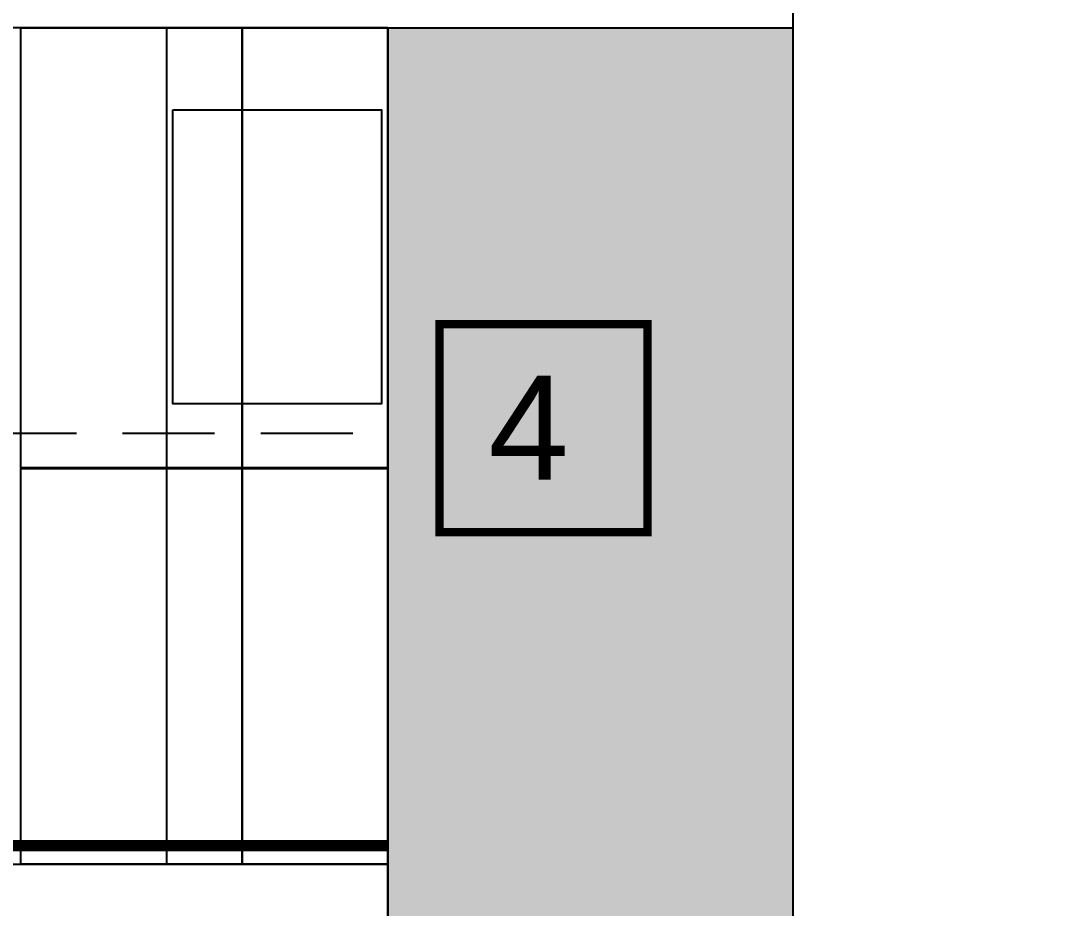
# Model space of a CAD drawing. Header units: metres. Extents: x 116 to 542, y -164 to 56.
# Drawn here: x 496.762 to 499.547, y -83.201 to -80.79 of the extents above; entities that cross this region are included whole.
import ezdxf

# ---------------------------------------------------------------- set-up
doc = ezdxf.new("R2010")
doc.units = ezdxf.units.M
doc.linetypes.add('AR-169$0$DASHED2', pattern=[0.375, 0.25, -0.125])
for name, color, linetype in [('A-ACABADOS PISOS', 1, 'Continuous'), ('A-EXTERIOR', 8, 'Continuous'), ('A-PISO', 30, 'Continuous'), ('A-ZOCLO', 30, 'Continuous'), ('AR-169$0$A-ESCALON', 8, 'Continuous'), ('AR-169$0$A-MUEBLES FIJOS', 8, 'Continuous'), ('AR-169$0$A-MUROS', 8, 'Continuous'), ('AR-169$0$A-PROY CERRAMIENTOS', 8, 'AR-169$0$DASHED2')]:
    doc.layers.add(name, color=color, linetype=linetype)
doc.styles.get("Standard").update_dxf_attribs({"font": 'arial.ttf'})

msp = doc.modelspace()

# ---------------------------------------------------------------- hatches: boundary and pattern name
at = {"layer": 'A-EXTERIOR', "transparency": 33554559}
h = msp.add_hatch(dxfattribs=at)
h.set_pattern_fill('AR-CONC', color=256, scale=0.0025)
h.paths.add_polyline_path([(498.8587, -92.7104), (497.7587, -92.7104), (497.7587, -80.8104), (498.8587, -80.8104)])

# ---------------------------------------------------------------- linework, layer by layer
msp.add_circle((496.5529, -118.4388), 45.3176)
at = {"layer": 'A-ACABADOS PISOS', "const_width": 0.0226}
msp.add_lwpolyline([(498.4639, -82.1798), (497.8991, -82.1798), (497.8991, -81.615), (498.4639, -81.615)], close=True, dxfattribs=at)
at = {"layer": 'A-PISO'}
for points in [[(496.7627, -80.8104), (497.3627, -80.8104), (497.3627, -82.0044), (496.7627, -82.0044)], [(497.3647, -80.8104), (497.7587, -80.8104), (497.7587, -82.0044), (497.3647, -82.0044)], [(498.8587, -92.7104), (497.7587, -92.7104), (497.7587, -80.8104), (498.8587, -80.8104)], [(496.7627, -82.0064), (497.3627, -82.0064), (497.3627, -83.0804), (496.7627, -83.0804)], [(497.3647, -82.0064), (497.7587, -82.0064), (497.7587, -83.0804), (497.3647, -83.0804)]]:
    msp.add_lwpolyline(points, close=True, dxfattribs=at)
at = {"layer": 'A-ZOCLO', "const_width": 0.03}
msp.add_lwpolyline([(496.5087, -83.0304), (497.7587, -83.0304)], dxfattribs=at)
at = {"layer": 'AR-169$0$A-ESCALON'}
msp.add_line((497.7587, -80.8104), (498.8587, -80.8104), dxfattribs=at)
for points in [[(498.8587, -79.8604), (498.8587, -98.7104)], [(497.7587, -83.0804), (497.7587, -80.8104), (489.5387, -80.8104)]]:
    msp.add_lwpolyline(points, dxfattribs=at)
at = {"layer": 'AR-169$0$A-MUEBLES FIJOS'}
for points in [[(497.7587, -83.0804), (497.1587, -83.0804), (497.1587, -80.8104), (497.7587, -80.8104)], [(497.1755, -81.0331), (497.7419, -81.0331), (497.7419, -81.8309), (497.1755, -81.8309)]]:
    msp.add_lwpolyline(points, close=True, dxfattribs=at)
at = {"layer": 'AR-169$0$A-MUROS'}
msp.add_lwpolyline([(496.5087, -83.0804), (497.7587, -83.0804), (497.7587, -85.4104), (497.5787, -85.4104), (497.5787, -83.2604), (496.5087, -83.2604)], close=True, dxfattribs=at)
at = {"layer": 'AR-169$0$A-PROY CERRAMIENTOS'}
msp.add_lwpolyline([(489.5387, -81.9104), (497.7587, -81.9104), (497.7587, -83.0804)], dxfattribs=at)

# ---------------------------------------------------------------- texts
at = {"layer": 'A-ACABADOS PISOS', "insert": (498.2509, -81.7544), "char_height": 0.2824, "attachment_point": 3}
msp.add_mtext_dynamic_manual_height_columns('4', width=0.258238, gutter_width=0.8066, heights=[0], dxfattribs=at)

doc.saveas('drawing.dxf')
